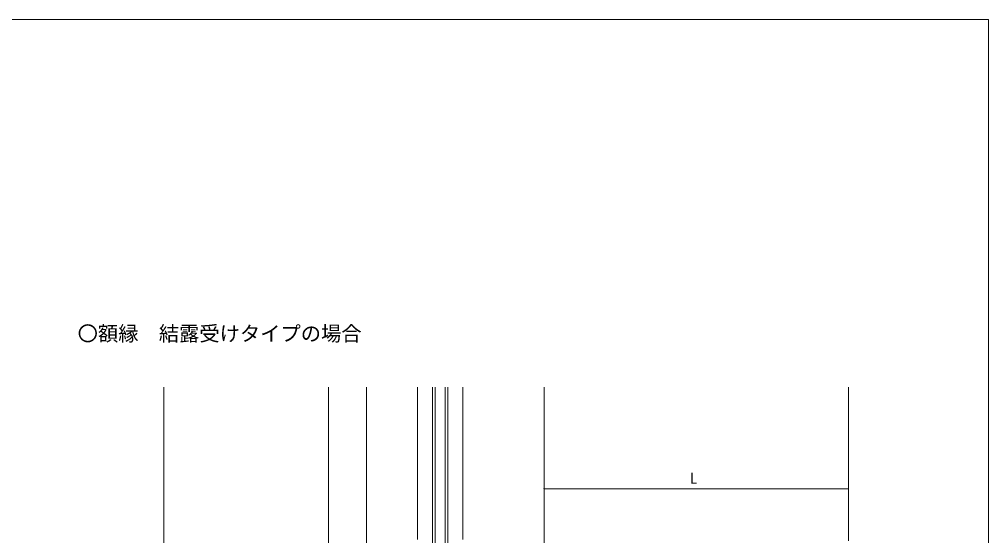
# Model space of a CAD drawing. Units: millimetres on the paper. Extents: x -397 to 397, y -282 to 282.
# Drawn here: x -6.2 to 376.1, y 75.8 to 279.3 of the extents above; entities that cross this region are included whole.
import ezdxf
from ezdxf.enums import TextEntityAlignment as Align

# ---------------------------------------------------------------- set-up
doc = ezdxf.new("R2010")
doc.units = ezdxf.units.MM
doc.layers.add('0-0_0', color=3, linetype='Continuous')
for name, color, linetype, lineweight in [('0-2_YKK_ZWAK', 6, 'Continuous', 9), ('0-3_YKK_11', 3, 'Continuous', 9), ('0-5_YKK_13', 2, 'Continuous', 9), ('0-6_YKK_D', 7, 'Continuous', 9)]:
    doc.layers.add(name, color=color, linetype=linetype, lineweight=lineweight)
doc.styles.add('ＭＳ ゴシック', font='')
doc.styles.get('ＭＳ ゴシック').set_extended_font_data('MS Gothic')

msp = doc.modelspace()

# ---------------------------------------------------------------- linework, layer by layer
at = {"layer": '0-2_YKK_ZWAK'}
for p, q in [((200.765, 76.257), (200.765, 95.257)), ((200.765, 94.257), (320.765, 94.257)), ((320.765, 76.257), (320.765, 95.257))]:
    msp.add_line(p, q, dxfattribs=at)
for centre, start, end in [((200.765, 94.257), 0, 180), ((200.765, 94.257), 180, 0), ((320.765, 94.257), 0, 180), ((320.765, 94.257), 180, 0)]:
    msp.add_arc(centre, 0.106, start, end, dxfattribs=at)
at = {"layer": '0-3_YKK_11'}
for p, q in [((50.765, 8.32), (50.765, 134.257)), ((115.767, 134.257), (115.767, 19.781))]:
    msp.add_line(p, q, dxfattribs=at)
at = {"layer": '0-5_YKK_13'}
for p, q in [((130.765, 19.258), (130.765, 134.257)), ((150.765, 74.258), (150.765, 134.257)), ((157.765, 66.257), (157.765, 134.257)), ((161.765, 66.257), (161.765, 134.257)), ((162.765, 66.257), (162.765, 134.257)), ((168.765, 74.258), (168.765, 134.257)), ((200.765, 29.757), (200.765, 134.257)), ((320.765, 73.757), (320.765, 134.257))]:
    msp.add_line(p, q, dxfattribs=at)
msp.add_lwpolyline([(162.765, 66.257), (156.765, 66.257), (156.765, 134.257)], dxfattribs=at)
at = {"layer": '0-6_YKK_D'}
for q in [(-393.908, 279.3), (376.092, -245.7)]:
    msp.add_line((376.092, 279.3), q, dxfattribs=at)

# ---------------------------------------------------------------- texts
at = {"layer": '0-0_0', "style": 'ＭＳ ゴシック'}
msp.add_text('〇額縁\u3000結露受けタイプの場合', height=5.865, dxfattribs=at).set_placement((16.769, 150.733), align=Align.BOTTOM_LEFT)
at = {"layer": '0-2_YKK_ZWAK', "style": 'ＭＳ ゴシック'}
msp.add_text('L', height=4.399, dxfattribs=at).set_placement((258.207, 94.858), align=Align.BOTTOM_LEFT)

doc.saveas('drawing.dxf')
